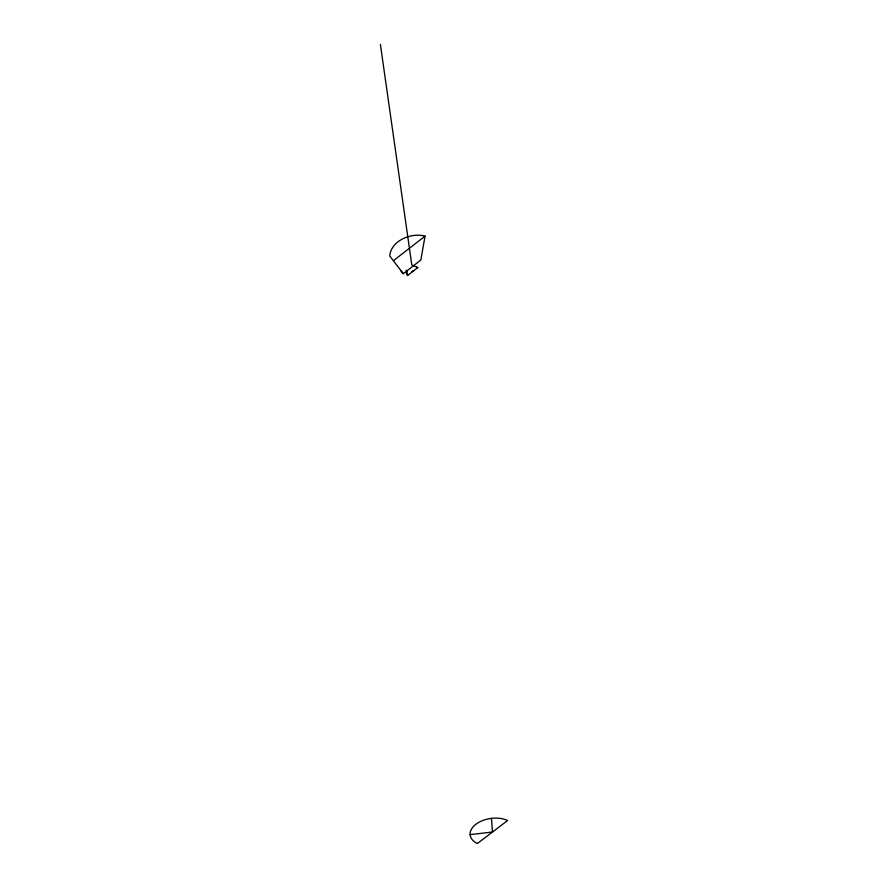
<?xml version="1.0" encoding="UTF-8"?>
<svg xmlns="http://www.w3.org/2000/svg" width="888" height="888" viewBox="0 0 888 888"><rect width="100%" height="100%" fill="white"/><g stroke="black" fill="none" stroke-linecap="round" stroke-linejoin="round"><path stroke-width="1.33" d="M403.307 273.682L389.743 255.988C390.864 240.648 411.51 232.223 425.052 236.141L420.823 260.084L403.307 273.682L401.043 271.195M413.697 270.773L411.488 271.828M393.773 260.417L425.052 236.141M406.238 273.049L407.581 275.524L417.871 267.543L416.65 267.199M470.107 834.631L492.496 832.012L507.603 820.512A22.544 13.664 -8.1 0 0 475.946 824.219A22.544 13.664 -8.1 0 0 477.378 843.511L492.496 832.012L491.486 818.37M417.615 267.61L411.788 264.935L380.397 44.4M406.049 270.263L406.915 270.873L407.581 275.524"/></g></svg>
